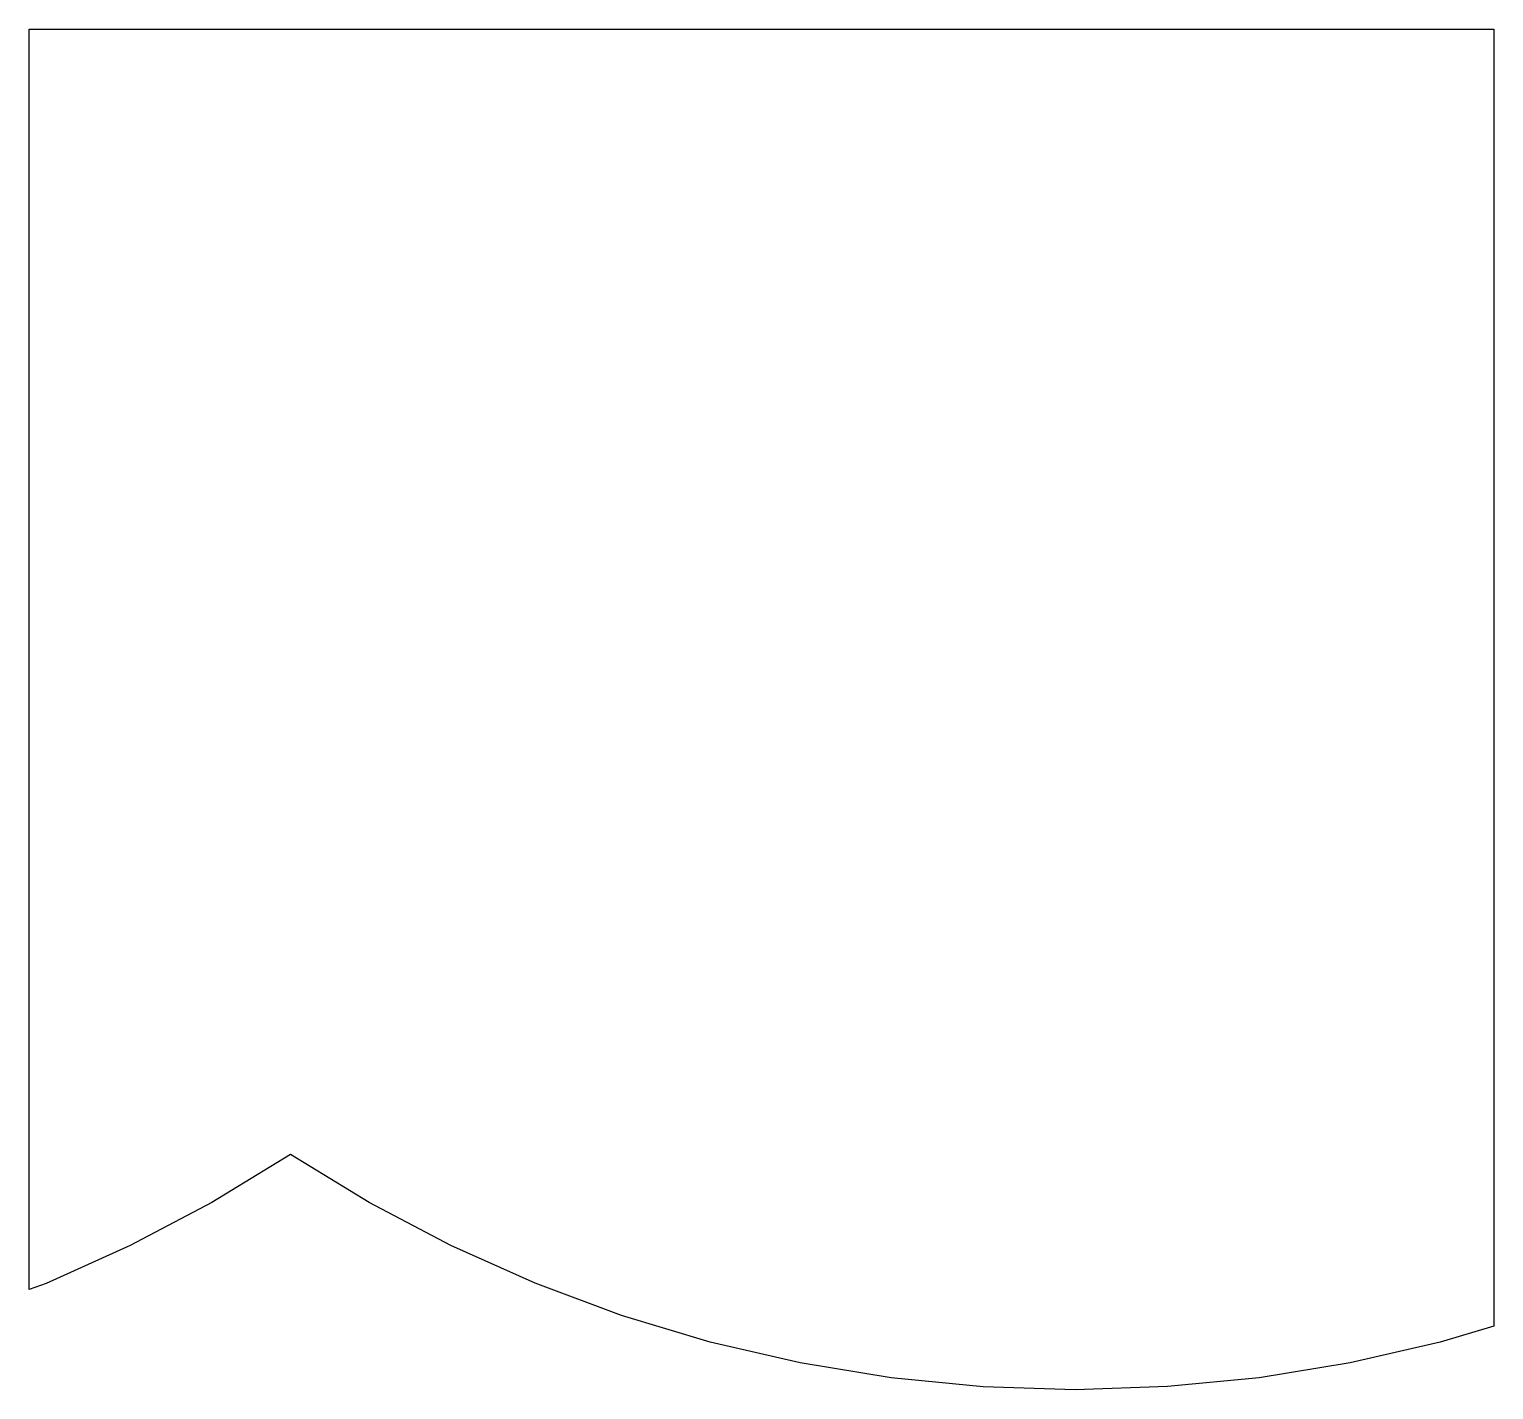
# Model space of a CAD drawing. Header units: inches. Extents: x 35 to 49, y -18 to -5.
import ezdxf

# ---------------------------------------------------------------- set-up
doc = ezdxf.new("R2010")
doc.units = ezdxf.units.IN
doc.header["$MEASUREMENT"] = 0
doc.layers.add('CUTME', color=3, linetype='Continuous')

msp = doc.modelspace()

# ---------------------------------------------------------------- linework, layer by layer
at = {"layer": 'CUTME', "color": 3}
msp.add_lwpolyline([(49, -17.392), (48.489, -17.545), (47.629, -17.743), (46.759, -17.886), (45.881, -17.971), (45, -18), (44.118, -17.972), (43.24, -17.886), (42.369, -17.744), (41.509, -17.545), (40.663, -17.291), (39.836, -16.983), (39.031, -16.622), (38.25, -16.21), (37.497, -15.752), (36.745, -16.211), (35.965, -16.623), (35.16, -16.984), (35, -17.043), (35, -6), (35, -5), (49, -5), (49, -6), (49, -17.392)], dxfattribs=at)

doc.saveas('drawing.dxf')
